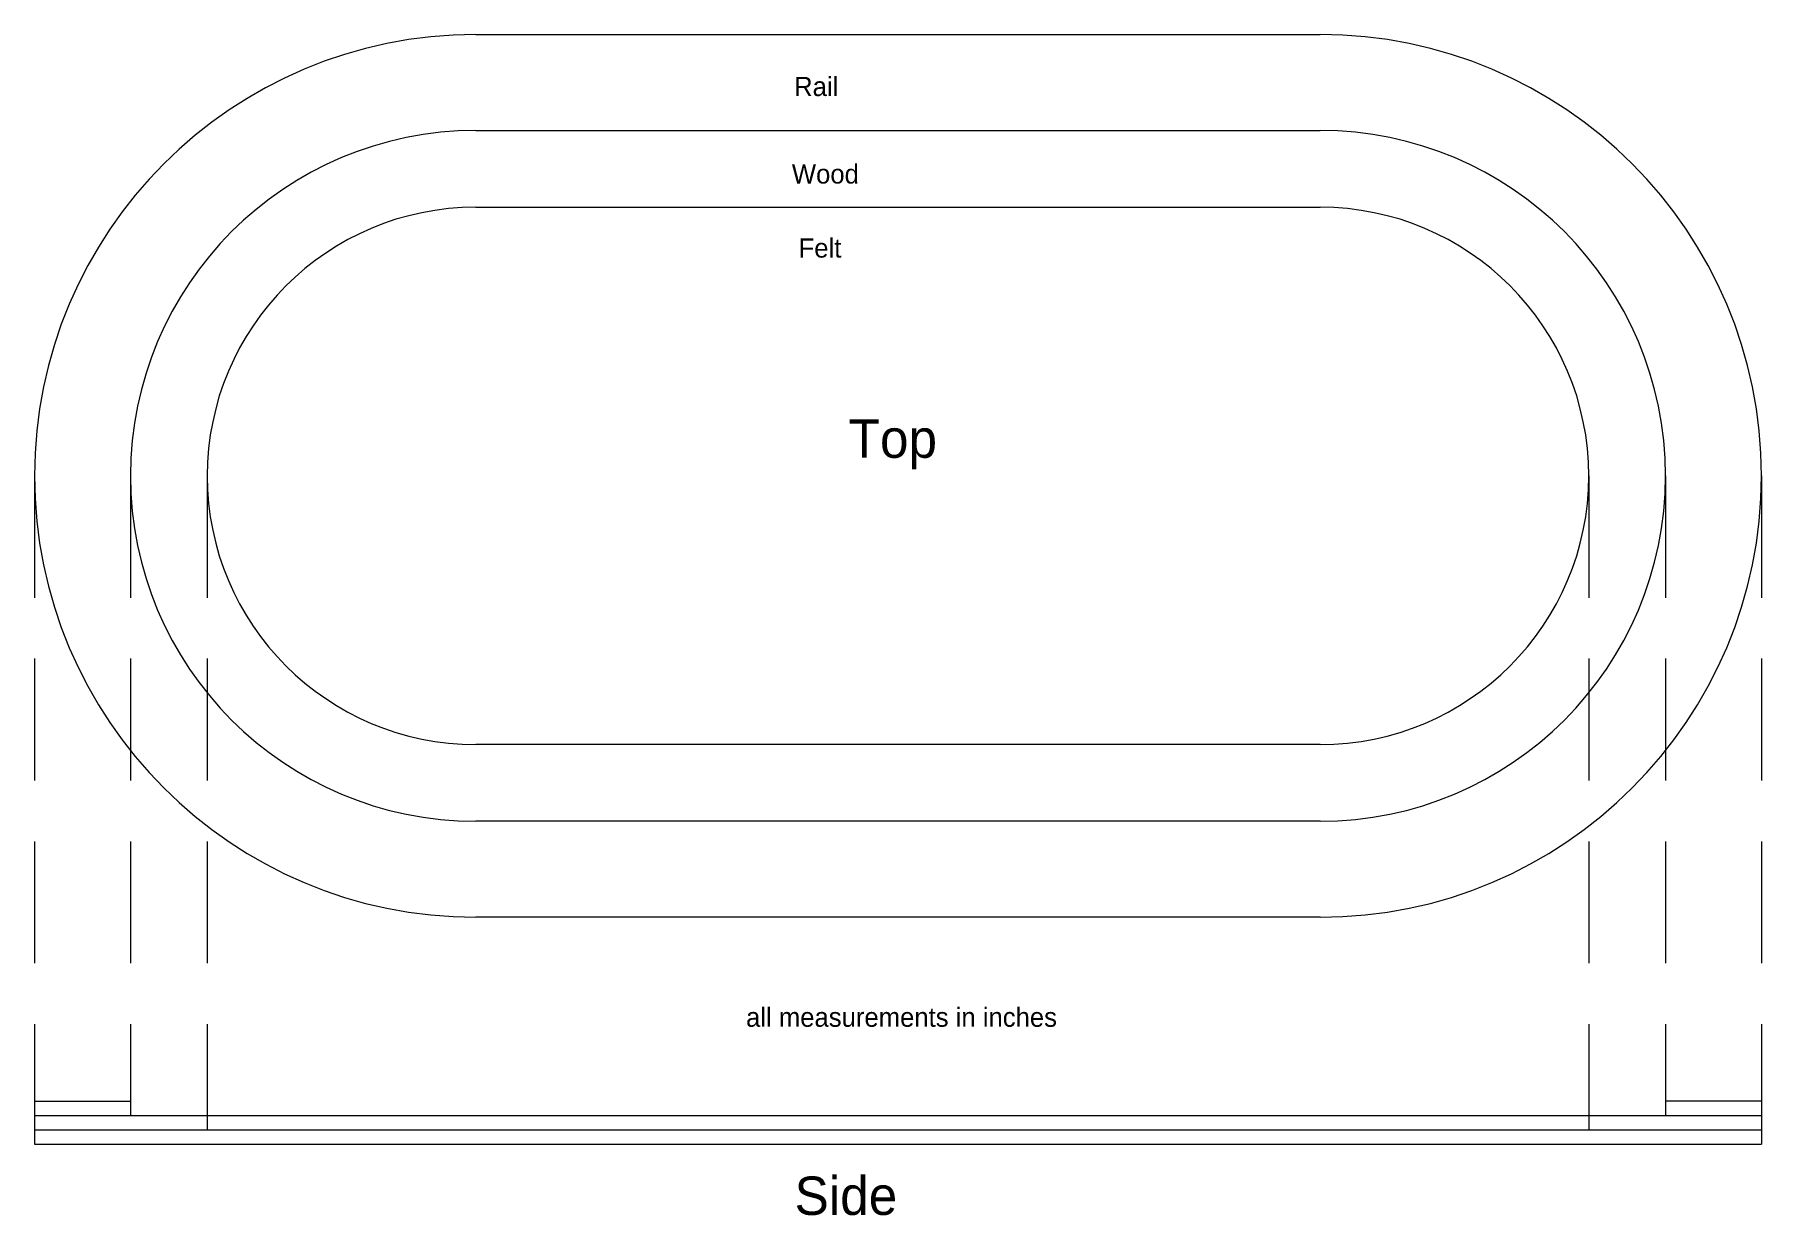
# Model space of a CAD drawing. Header units: inches. Extents: x -1 to 89, y -16.5 to 45.
import ezdxf

# ---------------------------------------------------------------- set-up
doc = ezdxf.new("R2010")
doc.units = ezdxf.units.IN
doc.linetypes.add('DASHED2', pattern=[9.525, 6.35, -3.175])
for name, color, linetype, lineweight in [('connecting', 2, 'DASHED2', 0), ('labels', 4, 'CONTINUOUS', 0), ('table', 7, 'CONTINUOUS', 0)]:
    doc.layers.add(name, color=color, linetype=linetype, lineweight=lineweight)

msp = doc.modelspace()

# ---------------------------------------------------------------- linework, layer by layer
at = {"layer": 'connecting'}
for p, q in [((-1, 22), (-1, -10.582)), ((4, 22), (4, -10.582)), ((8, 22), (8, -11.332)), ((80, 22), (80, -11.332)), ((84, 22), (84, -10.582)), ((89, 22), (89, -10.582))]:
    msp.add_line(p, q, dxfattribs=at)
at = {"layer": 'table'}
for p, q in [((22, 45), (66, 45)), ((22, 40), (66, 40)), ((22, 36), (66, 36)), ((66, 8), (22, 8)), ((66, 4), (22, 4)), ((66, -1), (22, -1)), ((66, -1), (66, -1)), ((-1, -10.582), (4, -10.582)), ((-1, -10.582), (4, -10.582)), ((-1, -10.582), (4, -10.582)), ((-1, -10.582), (-1, -12.832)), ((4, -10.582), (4, -11.332)), ((4, -10.582), (4, -11.332)), ((89, -10.582), (84, -10.582)), ((84, -10.582), (84, -11.332)), ((89, -10.582), (89, -12.832)), ((-1, -11.332), (89, -11.332)), ((8, -11.332), (8, -12.082)), ((80, -11.332), (80, -12.082)), ((-1, -12.082), (89, -12.082)), ((-1, -12.832), (89, -12.832))]:
    msp.add_line(p, q, dxfattribs=at)
for centre, radius, start, end in [((22, 22), 23, 90, 270), ((66, 22), 23, 270, 90), ((22, 22), 18, 90, 270), ((66, 22), 18, 270, 90), ((22, 22), 14, 90, 270), ((66, 22), 14, 270, 90)]:
    msp.add_arc(centre, radius, start, end, dxfattribs=at)

# ---------------------------------------------------------------- texts
at = {"layer": 'labels', "width": 100, "attachment_point": 1}
for s, insert, char_height in [('Rail', (38.585, 42.794), 1), ('Wood', (38.468, 38.234), 1), ('Felt', (38.819, 34.376), 1), ('Top', (41.427, 24.941), 2), ('all\\~measurements\\~in\\~inches', (36.082, -5.709), 1), ('Side', (38.609, -14.513), 2)]:
    msp.add_mtext(s, dxfattribs=dict(at, insert=insert, char_height=char_height))

doc.saveas('drawing.dxf')
